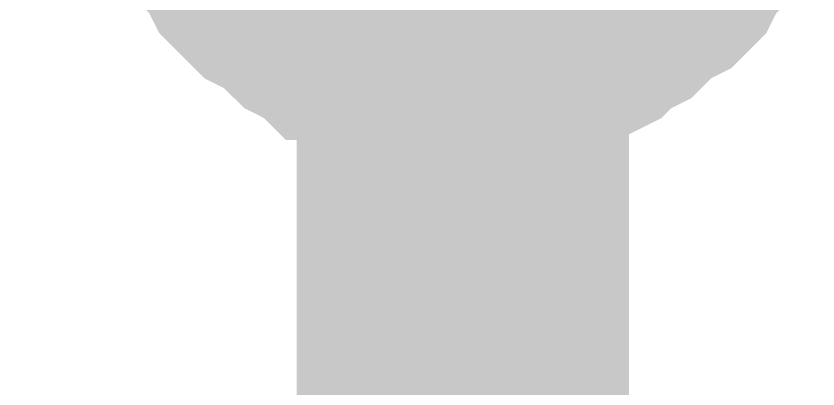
# Model space of a CAD drawing. Header units: inches. Extents: x 0 to 841, y 0 to 594.
# Drawn here: x 271.518 to 273.327, y 116.076 to 116.917 of the extents above; entities that cross this region are included whole.
import ezdxf

# ---------------------------------------------------------------- set-up
doc = ezdxf.new("R2010")
doc.units = ezdxf.units.IN
doc.layers.add('Sheet', color=255, linetype='Continuous')

msp = doc.modelspace()

# ---------------------------------------------------------------- linework, layer by layer
at = {"layer": 'Sheet'}
for points in [[(257.5237, 117.4839, 0.7493, 0.7493, 0), (272.5255, 117.4839, 0.7493, 0.7493, 0), (272.5255, 114.9909, 0.7493, 0.7493, 0)], [(272.5255, 116.7203, 0.2997, 0.2997, 0), (272.4806, 116.7203, 0.2997, 0.2997, 0), (272.4357, 116.7203, 0.2997, 0.2997, 0), (272.4132, 116.7203, 0.2997, 0.2997, 0), (272.3683, 116.7427, 0.2997, 0.2997, 0), (272.3234, 116.7427, 0.2997, 0.2997, 0), (272.3009, 116.7652, 0.2997, 0.2997, 0), (272.256, 116.7652, 0.2997, 0.2997, 0), (272.2336, 116.7877, 0.2997, 0.2997, 0), (272.1886, 116.7877, 0.2997, 0.2997, 0), (272.1662, 116.8101, 0.2997, 0.2997, 0), (272.1213, 116.8326, 0.2997, 0.2997, 0), (272.0988, 116.855, 0.2997, 0.2997, 0), (272.0763, 116.8775, 0.2997, 0.2997, 0), (272.0314, 116.9, 0.2997, 0.2997, 0), (272.009, 116.9224, 0.2997, 0.2997, 0), (271.9865, 116.9449, 0.2997, 0.2997, 0), (271.9641, 116.9673, 0.2997, 0.2997, 0), (271.9416, 117.0123, 0.2997, 0.2997, 0), (271.9191, 117.0347, 0.2997, 0.2997, 0), (271.8967, 117.0572, 0.2997, 0.2997, 0), (271.8742, 117.1021, 0.2997, 0.2997, 0)], [(272.5255, 116.7203, 0.2997, 0.2997, 0), (272.4806, 116.7203, 0.2997, 0.2997, 0), (272.4357, 116.7203, 0.2997, 0.2997, 0), (272.4132, 116.7203, 0.2997, 0.2997, 0), (272.3683, 116.7427, 0.2997, 0.2997, 0), (272.3234, 116.7427, 0.2997, 0.2997, 0), (272.3009, 116.7652, 0.2997, 0.2997, 0), (272.256, 116.7652, 0.2997, 0.2997, 0), (272.2336, 116.7877, 0.2997, 0.2997, 0), (272.1886, 116.7877, 0.2997, 0.2997, 0), (272.1662, 116.8101, 0.2997, 0.2997, 0), (272.1213, 116.8326, 0.2997, 0.2997, 0), (272.0988, 116.855, 0.2997, 0.2997, 0), (272.0763, 116.8775, 0.2997, 0.2997, 0), (272.0314, 116.9, 0.2997, 0.2997, 0), (272.009, 116.9224, 0.2997, 0.2997, 0), (271.9865, 116.9449, 0.2997, 0.2997, 0), (271.9641, 116.9673, 0.2997, 0.2997, 0), (271.9416, 117.0123, 0.2997, 0.2997, 0), (271.9191, 117.0347, 0.2997, 0.2997, 0), (271.8967, 117.0572, 0.2997, 0.2997, 0), (271.8742, 117.1021, 0.2997, 0.2997, 0)], [(272.5255, 116.7203, 0.2997, 0.2997, 0), (272.4806, 116.7203, 0.2997, 0.2997, 0), (272.4357, 116.7203, 0.2997, 0.2997, 0), (272.4132, 116.7203, 0.2997, 0.2997, 0), (272.3683, 116.7427, 0.2997, 0.2997, 0), (272.3234, 116.7427, 0.2997, 0.2997, 0), (272.3009, 116.7652, 0.2997, 0.2997, 0), (272.256, 116.7652, 0.2997, 0.2997, 0), (272.2336, 116.7877, 0.2997, 0.2997, 0), (272.1886, 116.7877, 0.2997, 0.2997, 0), (272.1662, 116.8101, 0.2997, 0.2997, 0), (272.1213, 116.8326, 0.2997, 0.2997, 0), (272.0988, 116.855, 0.2997, 0.2997, 0), (272.0763, 116.8775, 0.2997, 0.2997, 0), (272.0314, 116.9, 0.2997, 0.2997, 0), (272.009, 116.9224, 0.2997, 0.2997, 0), (271.9865, 116.9449, 0.2997, 0.2997, 0), (271.9641, 116.9673, 0.2997, 0.2997, 0), (271.9416, 117.0123, 0.2997, 0.2997, 0), (271.9191, 117.0347, 0.2997, 0.2997, 0), (271.8967, 117.0572, 0.2997, 0.2997, 0), (271.8742, 117.1021, 0.2997, 0.2997, 0)], [(273.1768, 117.1021, 0.2997, 0.2997, 0), (273.1543, 117.0572, 0.2997, 0.2997, 0), (273.1319, 117.0347, 0.2997, 0.2997, 0), (273.1094, 117.0123, 0.2997, 0.2997, 0), (273.0869, 116.9673, 0.2997, 0.2997, 0), (273.0645, 116.9449, 0.2997, 0.2997, 0), (273.042, 116.9224, 0.2997, 0.2997, 0), (272.9971, 116.9, 0.2997, 0.2997, 0), (272.9747, 116.8775, 0.2997, 0.2997, 0), (272.9522, 116.855, 0.2997, 0.2997, 0), (272.9073, 116.8326, 0.2997, 0.2997, 0), (272.8848, 116.8101, 0.2997, 0.2997, 0), (272.8399, 116.7877, 0.2997, 0.2997, 0), (272.8175, 116.7877, 0.2997, 0.2997, 0), (272.7725, 116.7652, 0.2997, 0.2997, 0), (272.7501, 116.7652, 0.2997, 0.2997, 0), (272.7052, 116.7427, 0.2997, 0.2997, 0), (272.6827, 116.7427, 0.2997, 0.2997, 0), (272.6378, 116.7203, 0.2997, 0.2997, 0), (272.5929, 116.7203, 0.2997, 0.2997, 0), (272.5704, 116.7203, 0.2997, 0.2997, 0), (272.5255, 116.7203, 0.2997, 0.2997, 0)], [(273.1768, 117.1021, 0.2997, 0.2997, 0), (273.1543, 117.0572, 0.2997, 0.2997, 0), (273.1319, 117.0347, 0.2997, 0.2997, 0), (273.1094, 117.0123, 0.2997, 0.2997, 0), (273.0869, 116.9673, 0.2997, 0.2997, 0), (273.0645, 116.9449, 0.2997, 0.2997, 0), (273.042, 116.9224, 0.2997, 0.2997, 0), (272.9971, 116.9, 0.2997, 0.2997, 0), (272.9747, 116.8775, 0.2997, 0.2997, 0), (272.9522, 116.855, 0.2997, 0.2997, 0), (272.9073, 116.8326, 0.2997, 0.2997, 0), (272.8848, 116.8101, 0.2997, 0.2997, 0), (272.8399, 116.7877, 0.2997, 0.2997, 0), (272.8175, 116.7877, 0.2997, 0.2997, 0), (272.7725, 116.7652, 0.2997, 0.2997, 0), (272.7501, 116.7652, 0.2997, 0.2997, 0), (272.7052, 116.7427, 0.2997, 0.2997, 0), (272.6827, 116.7427, 0.2997, 0.2997, 0), (272.6378, 116.7203, 0.2997, 0.2997, 0), (272.5929, 116.7203, 0.2997, 0.2997, 0), (272.5704, 116.7203, 0.2997, 0.2997, 0), (272.5255, 116.7203, 0.2997, 0.2997, 0)], [(273.1768, 117.1021, 0.2997, 0.2997, 0), (273.1543, 117.0572, 0.2997, 0.2997, 0), (273.1319, 117.0347, 0.2997, 0.2997, 0), (273.1094, 117.0123, 0.2997, 0.2997, 0), (273.0869, 116.9673, 0.2997, 0.2997, 0), (273.0645, 116.9449, 0.2997, 0.2997, 0), (273.042, 116.9224, 0.2997, 0.2997, 0), (272.9971, 116.9, 0.2997, 0.2997, 0), (272.9747, 116.8775, 0.2997, 0.2997, 0), (272.9522, 116.855, 0.2997, 0.2997, 0), (272.9073, 116.8326, 0.2997, 0.2997, 0), (272.8848, 116.8101, 0.2997, 0.2997, 0), (272.8399, 116.7877, 0.2997, 0.2997, 0), (272.8175, 116.7877, 0.2997, 0.2997, 0), (272.7725, 116.7652, 0.2997, 0.2997, 0), (272.7501, 116.7652, 0.2997, 0.2997, 0), (272.7052, 116.7427, 0.2997, 0.2997, 0), (272.6827, 116.7427, 0.2997, 0.2997, 0), (272.6378, 116.7203, 0.2997, 0.2997, 0), (272.5929, 116.7203, 0.2997, 0.2997, 0), (272.5704, 116.7203, 0.2997, 0.2997, 0), (272.5255, 116.7203, 0.2997, 0.2997, 0)], [(272.5255, 116.9898, 0.2997, 0.2997, 0), (272.503, 116.9898, 0.2997, 0.2997, 0), (272.4806, 116.9898, 0.2997, 0.2997, 0), (272.4357, 116.9898, 0.2997, 0.2997, 0), (272.4132, 116.9898, 0.2997, 0.2997, 0), (272.3908, 117.0123, 0.2997, 0.2997, 0), (272.3683, 117.0123, 0.2997, 0.2997, 0), (272.3458, 117.0123, 0.2997, 0.2997, 0), (272.3234, 117.0347, 0.2997, 0.2997, 0), (272.3009, 117.0347, 0.2997, 0.2997, 0), (272.2785, 117.0572, 0.2997, 0.2997, 0), (272.256, 117.0572, 0.2997, 0.2997, 0), (272.2336, 117.0796, 0.2997, 0.2997, 0)], [(272.5255, 116.9898, 0.2997, 0.2997, 0), (272.503, 116.9898, 0.2997, 0.2997, 0), (272.4806, 116.9898, 0.2997, 0.2997, 0), (272.4357, 116.9898, 0.2997, 0.2997, 0), (272.4132, 116.9898, 0.2997, 0.2997, 0), (272.3908, 117.0123, 0.2997, 0.2997, 0), (272.3683, 117.0123, 0.2997, 0.2997, 0), (272.3458, 117.0123, 0.2997, 0.2997, 0), (272.3234, 117.0347, 0.2997, 0.2997, 0), (272.3009, 117.0347, 0.2997, 0.2997, 0), (272.2785, 117.0572, 0.2997, 0.2997, 0), (272.256, 117.0572, 0.2997, 0.2997, 0), (272.2336, 117.0796, 0.2997, 0.2997, 0)], [(272.795, 117.0796, 0.2997, 0.2997, 0), (272.7725, 117.0572, 0.2997, 0.2997, 0), (272.7501, 117.0572, 0.2997, 0.2997, 0), (272.7276, 117.0347, 0.2997, 0.2997, 0), (272.7276, 117.0347, 0.2997, 0.2997, 0), (272.7052, 117.0123, 0.2997, 0.2997, 0), (272.6602, 117.0123, 0.2997, 0.2997, 0), (272.6378, 117.0123, 0.2997, 0.2997, 0), (272.6153, 116.9898, 0.2997, 0.2997, 0), (272.5929, 116.9898, 0.2997, 0.2997, 0), (272.5704, 116.9898, 0.2997, 0.2997, 0), (272.548, 116.9898, 0.2997, 0.2997, 0), (272.5255, 116.9898, 0.2997, 0.2997, 0)], [(272.795, 117.0796, 0.2997, 0.2997, 0), (272.7725, 117.0572, 0.2997, 0.2997, 0), (272.7501, 117.0572, 0.2997, 0.2997, 0), (272.7276, 117.0347, 0.2997, 0.2997, 0), (272.7276, 117.0347, 0.2997, 0.2997, 0), (272.7052, 117.0123, 0.2997, 0.2997, 0), (272.6602, 117.0123, 0.2997, 0.2997, 0), (272.6378, 117.0123, 0.2997, 0.2997, 0), (272.6153, 116.9898, 0.2997, 0.2997, 0), (272.5929, 116.9898, 0.2997, 0.2997, 0), (272.5704, 116.9898, 0.2997, 0.2997, 0), (272.548, 116.9898, 0.2997, 0.2997, 0), (272.5255, 116.9898, 0.2997, 0.2997, 0)], [(272.5255, 116.7203, 0.0991, 0.0991, 0), (272.4806, 116.7203, 0.0991, 0.0991, 0), (272.4357, 116.7203, 0.0991, 0.0991, 0), (272.4132, 116.7203, 0.0991, 0.0991, 0), (272.3683, 116.7427, 0.0991, 0.0991, 0), (272.3234, 116.7427, 0.0991, 0.0991, 0), (272.3009, 116.7652, 0.0991, 0.0991, 0), (272.256, 116.7652, 0.0991, 0.0991, 0), (272.2336, 116.7877, 0.0991, 0.0991, 0), (272.1886, 116.7877, 0.0991, 0.0991, 0), (272.1662, 116.8101, 0.0991, 0.0991, 0), (272.1213, 116.8326, 0.0991, 0.0991, 0), (272.0988, 116.855, 0.0991, 0.0991, 0), (272.0763, 116.8775, 0.0991, 0.0991, 0), (272.0314, 116.9, 0.0991, 0.0991, 0), (272.009, 116.9224, 0.0991, 0.0991, 0), (271.9865, 116.9449, 0.0991, 0.0991, 0), (271.9641, 116.9673, 0.0991, 0.0991, 0)], [(272.5255, 116.7203, 0.0991, 0.0991, 0), (272.4806, 116.7203, 0.0991, 0.0991, 0), (272.4357, 116.7203, 0.0991, 0.0991, 0), (272.4132, 116.7203, 0.0991, 0.0991, 0), (272.3683, 116.7427, 0.0991, 0.0991, 0), (272.3234, 116.7427, 0.0991, 0.0991, 0), (272.3009, 116.7652, 0.0991, 0.0991, 0), (272.256, 116.7652, 0.0991, 0.0991, 0), (272.2336, 116.7877, 0.0991, 0.0991, 0), (272.1886, 116.7877, 0.0991, 0.0991, 0), (272.1662, 116.8101, 0.0991, 0.0991, 0), (272.1213, 116.8326, 0.0991, 0.0991, 0), (272.0988, 116.855, 0.0991, 0.0991, 0), (272.0763, 116.8775, 0.0991, 0.0991, 0), (272.0314, 116.9, 0.0991, 0.0991, 0), (272.009, 116.9224, 0.0991, 0.0991, 0), (271.9865, 116.9449, 0.0991, 0.0991, 0), (271.9641, 116.9673, 0.0991, 0.0991, 0)], [(272.5255, 116.7203, 0.0991, 0.0991, 0), (272.4806, 116.7203, 0.0991, 0.0991, 0), (272.4357, 116.7203, 0.0991, 0.0991, 0), (272.4132, 116.7203, 0.0991, 0.0991, 0), (272.3683, 116.7427, 0.0991, 0.0991, 0), (272.3234, 116.7427, 0.0991, 0.0991, 0), (272.3009, 116.7652, 0.0991, 0.0991, 0), (272.256, 116.7652, 0.0991, 0.0991, 0), (272.2336, 116.7877, 0.0991, 0.0991, 0), (272.1886, 116.7877, 0.0991, 0.0991, 0), (272.1662, 116.8101, 0.0991, 0.0991, 0), (272.1213, 116.8326, 0.0991, 0.0991, 0), (272.0988, 116.855, 0.0991, 0.0991, 0), (272.0763, 116.8775, 0.0991, 0.0991, 0), (272.0314, 116.9, 0.0991, 0.0991, 0), (272.009, 116.9224, 0.0991, 0.0991, 0), (271.9865, 116.9449, 0.0991, 0.0991, 0), (271.9641, 116.9673, 0.0991, 0.0991, 0)], [(273.0869, 116.9673, 0.0991, 0.0991, 0), (273.0645, 116.9449, 0.0991, 0.0991, 0), (273.042, 116.9224, 0.0991, 0.0991, 0), (272.9971, 116.9, 0.0991, 0.0991, 0), (272.9747, 116.8775, 0.0991, 0.0991, 0), (272.9522, 116.855, 0.0991, 0.0991, 0), (272.9073, 116.8326, 0.0991, 0.0991, 0), (272.8848, 116.8101, 0.0991, 0.0991, 0), (272.8399, 116.7877, 0.0991, 0.0991, 0), (272.8175, 116.7877, 0.0991, 0.0991, 0), (272.7725, 116.7652, 0.0991, 0.0991, 0), (272.7501, 116.7652, 0.0991, 0.0991, 0), (272.7052, 116.7427, 0.0991, 0.0991, 0), (272.6827, 116.7427, 0.0991, 0.0991, 0), (272.6378, 116.7203, 0.0991, 0.0991, 0), (272.5929, 116.7203, 0.0991, 0.0991, 0), (272.5704, 116.7203, 0.0991, 0.0991, 0), (272.5255, 116.7203, 0.0991, 0.0991, 0)], [(273.0869, 116.9673, 0.0991, 0.0991, 0), (273.0645, 116.9449, 0.0991, 0.0991, 0), (273.042, 116.9224, 0.0991, 0.0991, 0), (272.9971, 116.9, 0.0991, 0.0991, 0), (272.9747, 116.8775, 0.0991, 0.0991, 0), (272.9522, 116.855, 0.0991, 0.0991, 0), (272.9073, 116.8326, 0.0991, 0.0991, 0), (272.8848, 116.8101, 0.0991, 0.0991, 0), (272.8399, 116.7877, 0.0991, 0.0991, 0), (272.8175, 116.7877, 0.0991, 0.0991, 0), (272.7725, 116.7652, 0.0991, 0.0991, 0), (272.7501, 116.7652, 0.0991, 0.0991, 0), (272.7052, 116.7427, 0.0991, 0.0991, 0), (272.6827, 116.7427, 0.0991, 0.0991, 0), (272.6378, 116.7203, 0.0991, 0.0991, 0), (272.5929, 116.7203, 0.0991, 0.0991, 0), (272.5704, 116.7203, 0.0991, 0.0991, 0), (272.5255, 116.7203, 0.0991, 0.0991, 0)], [(273.0869, 116.9673, 0.0991, 0.0991, 0), (273.0645, 116.9449, 0.0991, 0.0991, 0), (273.042, 116.9224, 0.0991, 0.0991, 0), (272.9971, 116.9, 0.0991, 0.0991, 0), (272.9747, 116.8775, 0.0991, 0.0991, 0), (272.9522, 116.855, 0.0991, 0.0991, 0), (272.9073, 116.8326, 0.0991, 0.0991, 0), (272.8848, 116.8101, 0.0991, 0.0991, 0), (272.8399, 116.7877, 0.0991, 0.0991, 0), (272.8175, 116.7877, 0.0991, 0.0991, 0), (272.7725, 116.7652, 0.0991, 0.0991, 0), (272.7501, 116.7652, 0.0991, 0.0991, 0), (272.7052, 116.7427, 0.0991, 0.0991, 0), (272.6827, 116.7427, 0.0991, 0.0991, 0), (272.6378, 116.7203, 0.0991, 0.0991, 0), (272.5929, 116.7203, 0.0991, 0.0991, 0), (272.5704, 116.7203, 0.0991, 0.0991, 0), (272.5255, 116.7203, 0.0991, 0.0991, 0)]]:
    msp.add_lwpolyline(points, format="xyseb", dxfattribs=at)

doc.saveas('drawing.dxf')
